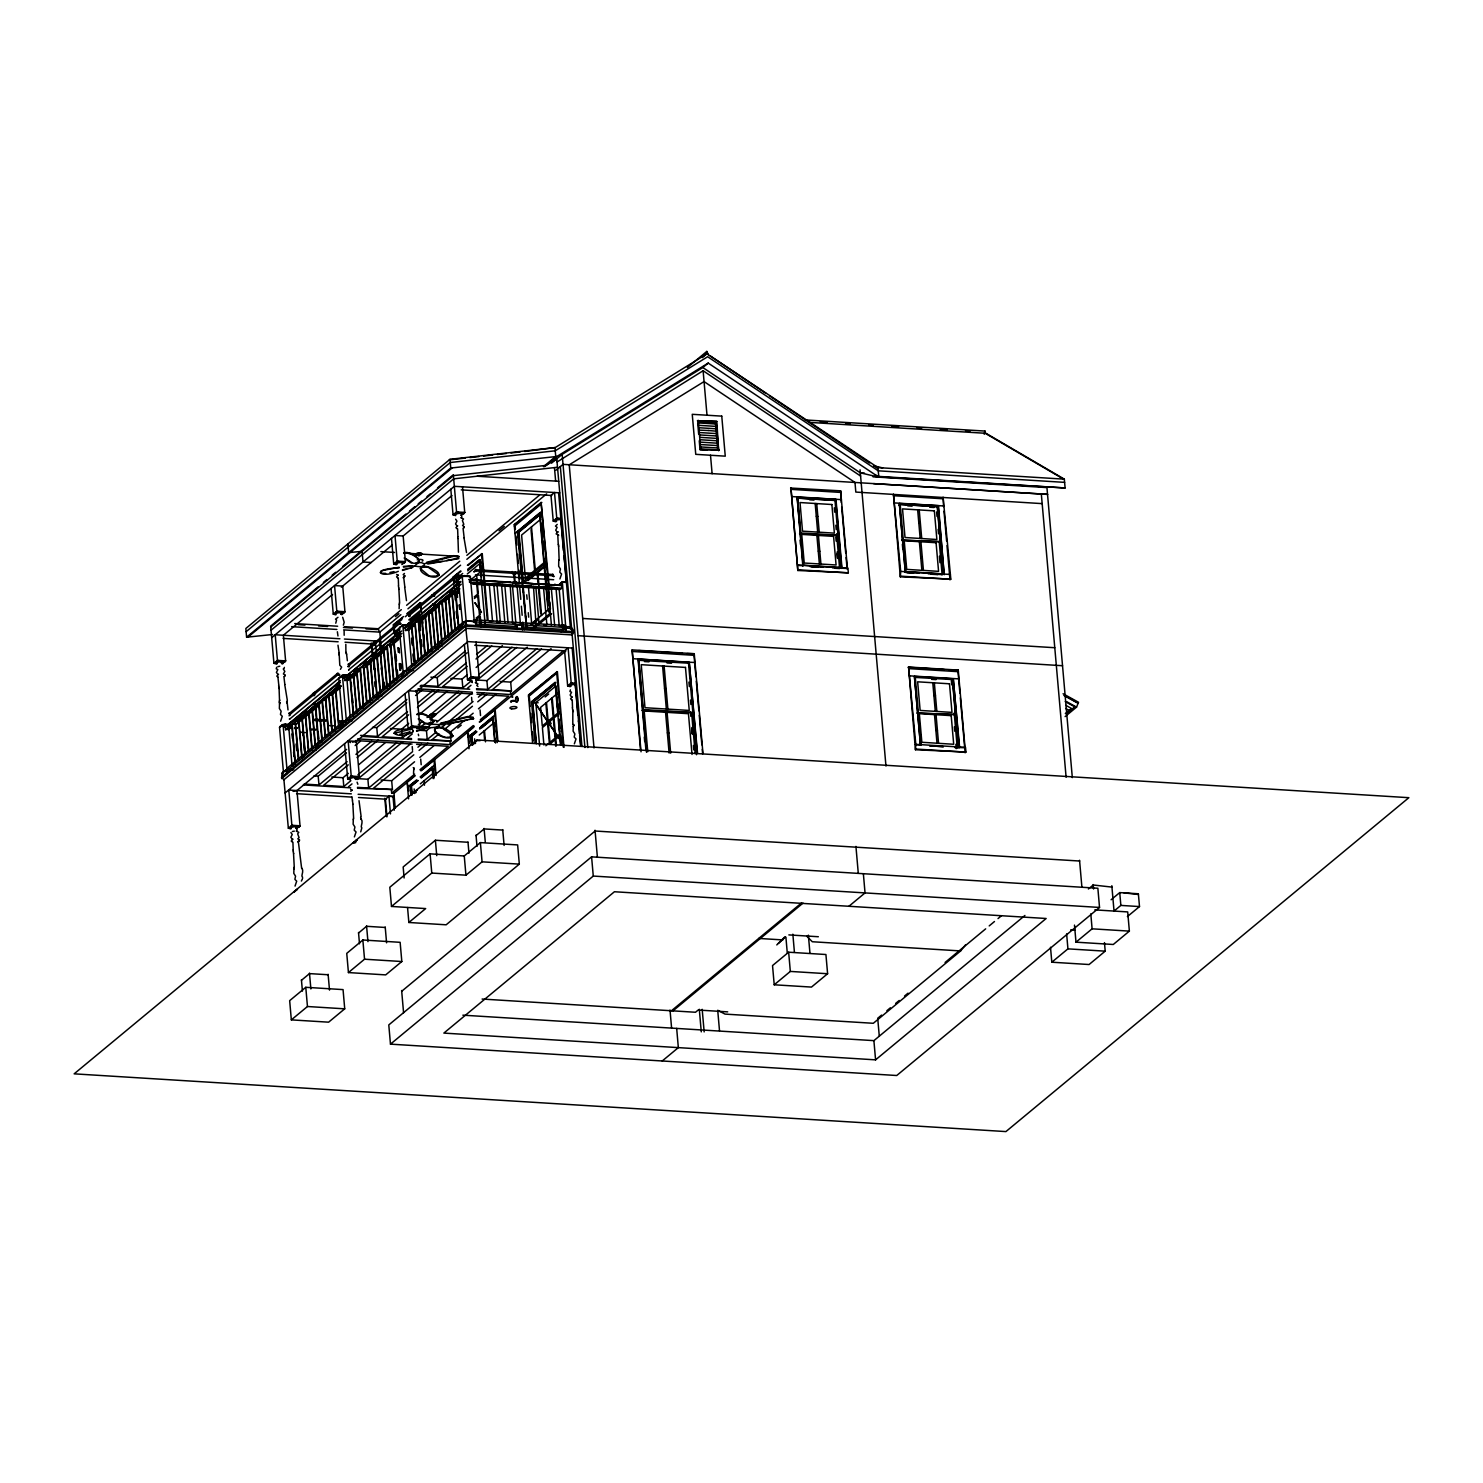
<?xml version="1.0" encoding="UTF-8"?>
<svg xmlns="http://www.w3.org/2000/svg" width="1483" height="1483" viewBox="0 0 1483 1483"><rect width="100%" height="100%" fill="white"/><g stroke="black" fill="none" stroke-linecap="round" stroke-linejoin="round"><path stroke-width="1.5" d="M475.45 574.866L553.678 579.723M474.69 626.104L476.358 625.752L476.006 621.748L466.014 620.71L465.866 625.103L462.844 627.606M566.691 631.814L566.043 631.313C563.503 622.137 577.758 628.143 572.178 634.928L581.948 746.338M400.447 623.583L399.965 623.731M434.408 595.888L432.739 595.999L434.241 593.015L435.075 594.757L432.035 594.794L434.037 595.758M294.376 720.293L295.84 719.959M314.618 695.453L313.599 694.934M338.791 675.117L339.718 674.654L337.827 675.043M338.865 682.94L339.996 682.755M399.409 624.009C395.998 620.32 404.062 624.232 399.372 624.25M430.348 715.103L433.221 713.972L435.168 714.954M434.297 721.498L432.665 721.48M458.062 575.701L459.118 575.2M473.318 580.539L476.692 580.576M473.93 571.678L475.005 571.548M514.953 581.892L514.657 573.773M512.247 697.14L512.692 697.121M553.011 585.006L556.385 585.062M553.678 576.739L554.327 576.238M288.017 709.931L287.239 703.146M347.374 660.751L346.577 653.966M424.249 727.245L426.622 727.041M426.214 726.874L424.842 727.541M438.523 727.449L437.485 727.152M563.911 555.995L564.133 557.256M578.351 720.886L578.555 722.165M280.621 721.183L282.271 716.289L280.435 714.435L281.14 711.284L279.36 708.466L279.527 703.813M295.043 886.092L296.693 881.18L294.876 879.345L295.562 876.193L293.801 873.376L293.949 868.723M354.381 836.913L356.05 832L354.215 830.165L354.919 827.013L353.139 824.196L353.306 819.543M559.907 578.945L561.575 574.032L559.74 572.197L560.426 569.046L558.665 566.228L558.757 560.129M574.347 743.836L576.016 738.942L574.181 737.107L574.866 733.937L573.105 731.138L573.272 726.466M335.77 623.212L336.567 619.968L335.529 619.153L337.976 617.299M410.791 565.764L411.514 566.321M515.862 699.494C517.159 691.949 519.421 704.462 515.991 701.033M289.315 719.051L290.112 718.699M339.144 678.435L338.606 678.232M348.839 670.131L348.931 669.574M408.789 619.913L458.785 579.204M458.228 579.167L462.603 624.009M296.044 718.514L296.878 718.625M282.196 777.314L281.863 773.31L286.868 769.158L286.738 773.551L282.196 777.314L283.197 772.217L286.979 769.251L293.764 769.658M343.055 726.874L346.077 724.371C348.709 715.01 340.126 724.223 341.553 728.134L341.201 724.13L346.225 719.978L352.435 720.441M401.986 678.046L401.633 674.042L406.657 669.908L406.527 674.283L401.986 678.046L402.987 672.948L406.768 669.982L413.553 670.39M461.343 628.866C459.007 623.435 473.207 615.89 460.991 624.862L461.343 628.866L462.585 623.713M515.287 701.478C515.602 699.383 508.354 700.829 511.19 702.145M564.319 559.592L564.801 563.744M578.759 724.483L579.241 728.635M797.817 570.492L790.94 487.759L797.817 570.492L848.332 572.772L847.924 568.156L798.188 565.023M900.311 576.831L900.737 571.437L950.381 574.459L950.825 579.111L900.311 576.831L893.433 494.099L900.682 571.363M915.437 749.749L915.864 744.355L965.507 747.358L965.952 752.029L915.437 749.749L908.56 667.016L958.24 670.094L965.044 747.747L954.7 747.395L959.316 747.654L953.291 678.806L914.418 676.433L920.498 745.245L914.418 676.433M579.593 735.383L580.65 745.448M566.246 580.947L565.931 581.744A3.392 1.094 -5 0 0 561.241 583.449M564.17 557.868L564.281 558.98M578.611 722.759L578.704 723.889M381.928 672.392L381.743 669.426M560.871 520.978L561.204 524.278M575.311 685.888L575.645 689.169M314.081 695.026L314.452 692.283L315.434 693.822L312.635 693.488L313.006 695.434M374.179 643.715C370.472 647.645 377.479 639.989 374.736 644.215L345.02 642.213M457.635 575.367C461.083 573.736 454.28 573.458 457.876 575.478M406.472 600.634L404.655 587.027M566.043 631.313L562.354 582.17L564.819 581.725M343.352 625.177L344.186 622.23L342.666 617.28M404.451 573.458L403.191 574.644L404.878 575.905L403.098 577.74M1065.109 716.604L1076.547 707.131L1078.53 702.275L1063.089 693.747M561.241 524.704L563.429 550.378M575.682 689.614L577.851 715.288M277.97 674.543L276.413 672.392L277.822 669.593L276.227 668.777L276.709 667.22M283.253 668.963L284.829 671.41L283.401 673.912L285.107 675.173L284.551 676.396L285.107 675.173M284.087 668.536L284.365 667.387M283.92 676.637L284.829 684.46M279.082 688.501L279.527 700.717M286.571 702.201L287.331 700.402L284.699 684.349M345.91 653.021L345.817 644.289M397.759 575.274L396.61 574.366M290.909 832.538L292.244 834.503L290.853 837.302L292.411 839.452M403.71 577.369L404.84 587.083M398.871 589.233L399.631 603.284M298.343 841.547L301.642 868.352M293.523 853.392L294.283 867.462M297.731 841.918L299.529 840.064L297.823 838.822L299.084 837.635L297.675 833.872L298.787 832.297L296.192 831.073M294.116 867.314L293.986 868.927M455.633 519.18L456.949 521.145L455.559 523.944L457.116 526.094M463.048 528.189L464.179 537.903M464.235 526.725L463.697 527.948L464.235 526.725L462.548 525.464L463.79 524.278L462.381 520.514L463.493 518.939L460.898 517.734M350.767 791.273L352.324 789.976M351.749 790.272L350.6 789.364M357.866 784.266L357.088 782.171M352.861 804.212L353.621 818.282M353.455 818.134L353.325 819.747M360.981 819.172L360.61 817.3M413.887 768.046L413.776 769.677M557.274 532.304L555.717 530.154L557.126 527.355L555.476 526.094L557.237 524.37M558.479 544.224L558.59 546.43M571.715 697.195L570.158 695.045L571.548 692.246L569.954 691.449L570.436 689.873M572.827 711.154L572.79 724.612M404.34 577.128L404.878 575.905M298.991 841.306L299.529 840.064M562.743 630.627L566.284 626.994L561.223 631.869M512.525 573.476L512.358 571.548L512.414 573.606M515.621 573.661L515.454 571.734L515.324 573.773M394.052 733.344L411.162 729.154M340.441 669.315L341.628 667.109L339.792 665.255L339.199 654.188M403.395 566.432L411.366 565.709A4.412 1.427 -5 0 1 412.737 566.747L410.791 568.008M458.859 558.59L428.124 563.966A4.412 1.427 -5 0 1 426.733 562.91L453.761 556.292L459.137 557.015M278.841 687.018L279.286 688.668M398.63 587.75L399.075 589.418M457.969 538.57L458.451 552.195M293.263 851.909L293.708 853.578M572.586 709.671L573.402 711.58M278.619 685.165L278.952 686.963M337.976 635.985L337.364 631.758M398.408 585.896L398.742 587.713M457.765 536.716L458.099 538.533M293.041 850.056L293.393 851.872M352.398 800.876L353.065 804.398M572.364 707.817L572.698 709.634M276.413 661.881L277.451 660.38L275.208 634.761L339.904 638.765M284.569 662.382L285.607 660.88L283.364 635.262L332.526 594.516M335.77 612.701L336.808 611.2L334.565 585.581L342.721 586.082L344.946 611.7L343.908 613.202M283.475 772.458L279.527 727.337L280.565 725.836M396.202 562.613L397.24 561.112L394.997 535.493L403.154 535.993L405.397 561.612L404.358 563.114M344.872 674.784L338.847 678.417L339.922 676.656M455.541 513.433L456.579 511.932L453.335 474.745L437.522 487.851M463.697 513.934L464.735 512.432L462.492 486.813M400.354 626.567L399.316 628.069L403.265 673.189M459.711 577.388L458.636 579.149M290.835 826.791L291.873 825.271L288.796 790.05L296.952 790.569L300.029 825.79L298.991 827.292M350.192 777.611L351.23 776.091L348.153 740.87L356.291 741.389L359.387 776.61L358.348 778.112M294.987 890.745L293.949 892.247L297.49 889.318L296.34 889.615M410.624 727.523L411.662 726.021L408.585 690.781L416.742 691.3L419.819 726.522L418.781 728.023M555.717 519.643L556.755 518.123L554.512 492.523L550.99 495.433L553.233 521.052L555.81 521.812M355.772 842.622L353.306 843.067L354.344 841.547M469.981 678.343L471.019 676.823L465.458 624.936L572.605 631.573M478.119 678.843L479.176 677.342L476.08 642.12M416.222 792.534L413.738 792.979L414.777 791.477M561.297 584.654L558.831 585.099L559.87 583.598M475.561 743.354L473.096 743.799L474.134 742.297M570.158 684.534L571.196 683.033L568.1 647.811L564.578 650.722L567.655 685.943L570.232 686.703M399.316 604.545L399.112 608.697M413.738 769.455L413.535 773.588M287.22 703.443L286.831 701.57M346.559 654.263L346.188 652.39M558.609 545.744L559.147 560.314M719.496 1030.611L717.716 1010.275L725.002 1014.094L873.302 1023.289L960.613 950.937L965.489 944.875M338.05 674.802C334.583 672.985 340.997 672.596 338.05 674.561M348.245 666.312L349.376 666.627M399.613 631.721L399.576 632.703M459.007 583.727L457.339 584.543L458.951 584.951M514.23 574.273L514.397 573.902M512.896 582.949L516.659 582.671L515.472 583.412M433.74 715.974L432.257 716.141M344.167 635.28L344.112 630.979M279.471 702.367L279.564 704.036M339.292 652.594L338.903 654.856M399.242 603.099L399.353 604.767M442.713 723.092L441.304 723.444L443.287 723M433.277 595.869L434.612 596.11M279.805 700.106L279.045 701.96L280.361 702.905M575.237 685.09L575.33 683.978M458.933 579L464.661 575.515M549.822 602.117L550.415 608.92C547.783 607.956 548.691 615.371 551.602 613.777L539.849 623.509M776.758 944.931L785.619 936.904M302.31 879.122L301.383 881.05M778.353 943.336L784.748 936.959M702.423 357.607L705.871 354.53L706.816 351.415L708.318 354.678L707.02 353.807L877.973 467.608L1064.331 479.157L1065.109 487.963L877.083 476.766L860.325 472.836L702.831 367.543L562.15 454.373L551.509 463.178M543.427 466.737L555.736 456.393L554.957 447.588L449.998 459.304L245.844 628.477L246.604 637.208L272.594 634.502M246.122 631.684L450.276 462.511L555.235 450.795L707.651 356.736L878.251 470.815L1064.609 482.364M246.604 637.208L450.758 468.035L556.904 456.467L708.207 363.094L877.584 476.34L1065.109 487.963M247.772 637.282L451.926 468.109M318.103 586.823L270.666 626.123L273.929 663.29L276.505 664.05M323.368 582.448L326.872 579.538M332.155 575.182L335.659 572.271M342.684 566.45L405.916 514.045M409.419 511.134L414.702 506.778M418.206 503.868L421.728 500.957M426.993 496.583L430.496 493.672M270.759 627.012L453.409 475.635L546.152 465.384L556.774 458.822L572.086 633.723M271.037 630.219L453.687 478.842L557.515 467.256M271.686 637.671L454.354 486.313L559.758 492.838M341.312 587.231L392.235 545.04M402.783 536.308L451.944 495.563M283.216 663.494L282.085 663.791L285.607 660.88L277.451 660.38L273.929 663.29L275.078 662.994M342.573 614.314L341.424 614.611L344.946 611.7L336.808 611.2L333.267 614.11L335.844 614.87M401.874 564.541L405.397 561.612L397.24 561.112L393.718 564.022L396.295 564.782M461.213 515.342L464.735 512.432L456.579 511.932L453.057 514.842L455.633 515.602M418.781 553.956L421.135 553.474L420.282 554.494M524.63 451.462L554.957 447.588M544.576 466.682L556.904 456.467M557.145 461.936L703.109 370.75L860.603 476.043M555.995 470.204L563.021 464.364L1047.554 494.395M687.352 367.543L706.816 351.415M344.408 626.66L378.276 628.755L401.318 609.661M406.62 605.268L459.767 561.223M466.848 555.346L539.478 495.174M395.405 616.631L398.927 613.721M499.029 530.766L504.294 526.409M400.892 614.666L379.815 632.129L343.63 629.886M407.918 608.846L460.601 565.19M546.652 493.876L466.848 559.313M702.831 367.543L708.207 363.094M399.891 628.922L394.126 633.686L393.347 624.881L403.432 616.539M406.787 613.758L420.227 602.636L421.988 614.036M519.384 583.486L514.23 524.722L541.091 502.459L549.025 584.265M402.523 617.985L393.347 624.881M407.565 613.814L410.921 611.033M414.276 608.234L420.987 602.673M514.23 524.722L523.406 517.808M526.762 515.027L541.87 502.515M393.496 626.493L401.893 619.542M405.248 616.743L420.356 604.23M454.261 588.417L453.26 576.961L460.323 571.122M467.367 565.283L482.253 553.641L488.055 620.079M514.379 526.317L541.239 504.053M289.333 713.342L337.512 673.412M348.672 664.162L398.871 622.563M409.123 614.073L457.302 574.143M455.8 575.552L461.083 571.159M468.146 565.32L482.253 553.641M290.223 714.25L338.421 674.32M349.58 665.07L399.78 623.472M410.012 614.982L458.395 575.311M456.56 585.915L455.967 579.019L462.677 573.458M467.72 569.268L479.472 559.536L485.312 626.289M480.251 559.592L468.498 569.324M467.683 570.862L479.973 560.667L481.178 574.384M279.527 727.337L285.533 723.964M289.982 718.829L338.606 678.398M405.304 624.695L402.838 625.14L348.598 669.853M410.124 620.45L420.987 611.441L420.227 602.636M515.009 533.528L541.87 511.264M410.791 620.487L419.411 613.424M467.275 573.958L481.326 562.317M526.669 629.293L517.363 531.581L539.515 513.211L548.061 610.866M407.473 624.083L419.151 614.518M522.943 582.467L518.438 532.137L540.034 514.341L548.024 605.824M406.305 625.492L409.623 622.749M412.923 620.005L419.541 614.537M540.424 514.36L518.92 532.175L523.239 581.41L525.557 581.54L545.392 565.116M339.514 682.532L284.662 727.3L340.441 680.641M401.689 630.998L344 678.12L399.112 632.036M461.046 581.818L404.451 628.032L460.231 581.373M306.462 710.357L287.276 726.262L284.625 726.892M336.122 685.795L339.607 682.903M353.733 671.187L357.292 668.24M362.631 663.828L366.19 660.88M371.51 656.45L375.069 653.502M380.408 649.091L383.967 646.143M389.306 641.713L392.865 638.765M396.424 635.818L399.984 632.87M421.005 615.426L407.065 626.994L404.414 627.624M448.923 592.31L452.408 589.418M285.44 727.356L285.644 729.747L339.718 684.942M344.779 678.157L345.001 680.567L401.912 633.408M405.23 628.088L405.434 630.479L461.25 584.228M285.644 729.747L293.374 723.611M298.825 759.667L295.414 721.924L296.526 721.164L298.584 721.368L301.846 758.592M296.86 720.719L338.717 686.036M345.001 680.567L388.416 644.845M391.975 641.898L399.094 636.003M409.66 627.235L456.764 588.213M540.739 519.217L521.59 535.066L525.371 578.092L544.502 562.242M286.386 729.395L288.722 729.543L292.207 726.651M297.434 722.314L320.124 703.517M325.148 736.921L322.089 701.885L320.958 702.645M323.609 700.625L341.053 686.166M360.517 670.038L348.06 680.363L345.743 680.215M365.856 665.626L387.193 647.941M392.532 643.511L401.43 636.151M413.738 625.937L408.511 630.275L405.434 630.479M455.596 591.235L420.709 620.154L418.558 619.875L421.858 657.581L422.97 656.784M469.666 580.038L562.02 585.47L469.666 580.038L469.499 582.318M296.507 724.205L317.436 706.853M331.395 695.286L340.126 688.075M352.435 677.861L355.994 674.913M364.892 667.535L371.992 661.64M375.551 658.693L382.67 652.798M389.788 646.903L398.667 639.544M419.782 622.044L426.752 616.261M430.255 613.369L437.225 607.585M444.196 601.82L459.897 588.807M470.945 579.686L475.987 575.515M481.864 570.64L476.655 574.959L478.286 593.571M560.834 518.383L556.755 518.123L553.233 521.052L554.364 520.755M474.245 596.908L477.619 594.127L476.71 583.783M474.393 598.502L477.748 595.721L479.472 615.334L476.117 618.114M497.194 622.026L493.82 584.728L494.933 583.968M716.808 421.413L697.492 420.801L716.808 421.413L718.662 450.776L716.141 421.969M504.85 622.471L501.588 585.21L502.7 584.45M343.982 721.072L288.165 767.323L288.332 769.325L344.167 723.074M404.414 670.983L347.504 718.143L347.689 720.145L404.599 672.985M463.771 621.803L407.955 668.054L408.122 670.056L463.938 623.805M292.095 765.228L295.006 764.116M296.192 761.706L295.358 762.41L292.17 724.779M304.089 756.608L302.069 756.849L303.181 756.052M318.956 742.964L321.885 741.852M333.119 731.1L332.285 731.805L328.985 694.1M363.743 705.852L364.762 705.018M372.363 700.013L370.361 700.254L371.473 699.457M374.55 696.769L373.716 697.473L370.528 659.842M377.183 694.73L378.184 693.896M415.982 662.438L415.147 663.142L411.848 625.437L413.887 625.641M424.249 617.225L422.025 617.169L425.213 654.8L426.325 654.003M440.655 643.418L438.634 643.659L441.656 642.584M448.83 635.354L449.831 634.52M514.657 623.12L512.617 622.953L510.189 584.988M375.737 697.585L378.091 695.638L381.984 695.879M435.631 647.96L437.986 646.013L441.86 646.254M465.458 624.936L281.455 777.407L283.92 779.761L288.351 828.2L290.928 828.96M281.566 778.612L465.569 626.141L572.716 632.778M476.247 619.709L479.602 616.928L480.362 625.566M283.92 779.761L466.589 628.384L572.178 634.928M523.239 581.41L544.724 563.596L544.335 559.11M527.911 580.65L545.503 566.061M533.491 586.434L536.012 624.436L539.108 624.25L535.808 586.582M285.07 792.96L467.924 641.601L573.346 648.127M699.253 440.766L700.013 449.627L719.329 450.22M346.651 749.378L297.026 790.495L351.323 793.85M355.512 742.038L406.898 699.438M415.759 692.098L465.384 650.981M313.951 775.906L318.196 776.184L346.355 752.845M355.141 745.56L360.425 741.185M372.53 727.374L376.775 727.634L406.731 702.794M415.555 695.49L422.599 689.651M430.83 677.156L437.207 677.546L467.052 652.817M558.831 585.099L562.354 582.17L566.432 582.43M304.089 784.062L318.975 784.989L347.115 761.65M355.92 754.365L371.751 741.24M360.554 735.383L377.535 736.439L407.51 711.599M418.095 702.849L433.944 689.688M420.987 685.294L437.986 686.351L466.07 663.086M476.599 654.355L487.128 645.624M556.774 587.88L544.409 587.861M514.953 626.141L516.622 624.751L522.072 625.084L522.479 629.886M348.264 764.857L323.628 785.267L343.815 786.528L350.859 780.688M357.051 757.572L378.165 740.073M408.641 714.825L382.206 736.736L402.394 737.978L409.438 732.139M417.464 707.521L438.616 689.984M467.219 666.275L442.638 686.648L462.826 687.89L471.613 680.623M475.987 659.008L491.781 645.921M561.668 585.748L561.89 588.139L560.203 589.53L472.799 584.117M331.821 777.018L343.036 777.722L348.32 773.347M358.886 764.598L385.265 742.723M390.4 728.487L401.615 729.173L408.678 723.333M419.244 714.565L447.458 691.189M450.851 678.398L462.066 679.084L467.33 674.728M476.099 667.461L502.422 645.643M524.166 629.737L527.522 626.938M530.877 624.158L549.34 608.864M536.753 619.987L531.804 624.102L536.865 619.987M533.398 623.639L536.902 620.802M296.507 828.7L300.029 825.79L291.873 825.271L288.351 828.2L289.5 827.903M355.846 779.52L359.387 776.61L351.23 776.091L347.708 779.02L350.285 779.78M410.717 729.692L408.14 728.932L411.662 726.021L419.819 726.522L417.353 726.967M476.692 677.787L479.176 677.342L471.019 676.823L467.497 679.752L470.055 680.512M531.303 628.959L534.659 626.178M538.014 623.398L549.767 613.665M533.139 629.089L536.494 626.308M357.885 774.849L396.61 742.779M418.262 724.835L421.784 721.906M427.067 717.531L458.803 691.226M478.62 674.802L511.969 647.163M348.468 786.806L351.99 783.895M357.273 779.52L403.024 741.611M412.33 733.881L407.046 738.274L411.533 738.553M419.392 728.042L424.676 723.667M429.959 719.274L461.695 692.987M467.497 688.186L471.001 685.276M476.265 680.919L516.64 647.459M356.68 778.556L367.895 779.261L410.124 744.262M419.745 730.303L426.474 730.711L429.996 727.801M437.04 721.943L472.298 692.728M475.691 679.937L486.906 680.623L527.281 647.181M357.44 787.362L368.655 788.066L412.645 751.603M417.928 747.228L421.45 744.318M418.262 738.96L427.234 739.516L436.058 732.213M441.341 727.838L444.863 724.909M448.385 721.999L473.077 701.533M478.36 697.158L483.643 692.783M476.469 688.742L487.685 689.428L536.827 648.701M413.794 754.81L373.327 788.344L392.439 789.531L391.679 780.725L414.554 761.78M419.077 750.435L427.864 743.15M438.949 733.974L431.905 739.813L451.017 740.999L450.239 732.194L464.346 720.497M444.233 729.58L453.057 722.277M456.579 719.366L472.447 706.205M477.73 701.83L486.535 694.526M541.48 648.998L492.337 689.725L511.45 690.911L510.69 682.106L551.064 648.646M419.819 757.405L433.907 745.727M467.868 717.587L473.17 713.193M478.453 708.818L496.082 694.211M457.709 728.079L461.25 725.15M357.533 788.27L392.439 789.531M418.373 739.869L451.017 740.999M476.544 689.651L511.45 690.911M391.438 790.365L391.679 793.164L414.665 774.126M419.967 769.733L448.237 746.301L416.593 744.336M357.588 738.886L450.257 744.633L473.262 725.558M480.344 719.681L508.688 696.213L477.044 694.248M476.784 692.45L510.69 694.545L563.596 650.703M395.201 808.013L394.2 796.593L388.954 796.278L385.432 799.189L386.97 816.799M408.585 798.855L407.084 781.782L413.794 776.221M420.523 770.659L434.723 759.574L436.113 775.479M469.017 748.767L467.516 731.712L474.245 726.132M479.269 721.961L495.155 709.486L497.936 741.315M391.679 793.164L394.015 793.312L415.277 775.702M421.283 770.715L473.763 727.226M480.047 722.017L565.913 650.87M407.565 787.399L416.742 779.798M420.152 776.962L434.426 765.135M468.016 737.311L475.468 731.119M480.585 726.892L494.877 715.047M420.838 777.018L432.758 767.119L420.931 777.018M493.209 717.031L479.565 728.338L493.301 717.049M417.724 780.54L411.013 786.009L411.922 795.24M420.931 777.796L432.591 768.213M476.506 731.823L471.446 735.92L472.354 745.152M479.713 729.08L493.042 718.124L495.044 741.185M418.113 780.559L411.495 786.046L412.089 792.83M421.413 777.815L431.331 769.603M476.896 731.842L471.928 735.957L472.725 745.004M481.845 727.745L493.431 718.143M420.319 783.84L433.314 773.088M479.231 735.03L493.746 723M564.022 747.395L557.386 671.651L528.411 694.989L532.582 742.723M529.19 695.026L557.386 671.651M528.541 696.584L556.755 673.208M353.306 843.067L356.828 840.138L355.679 840.435M413.738 792.979L417.261 790.05L416.13 790.365M473.096 743.799L476.618 740.87L475.468 741.185M535.159 743.261L531.526 701.848L555.031 682.365L560.463 744.503M555.81 682.421L531.526 701.848M536.308 743.576L532.712 702.404L555.458 683.478L532.712 702.404L536.216 743.576M555.143 686.592L535.826 702.608L539.627 746.06M545.169 696.936L548.691 694.025M557.423 693.469L552.214 697.77L553.845 716.382L559.054 712.081M575.274 683.274L571.196 683.033L567.655 685.943L568.805 685.647M702.961 753.383L694.248 653.725L632.129 649.888L640.526 750.083M559.202 713.675L553.993 717.994L555.699 737.607L559.165 734.734M832.519 567.859L847.423 568.49L840.62 490.836L841.287 502.57M638.839 660.157L646.848 751.64M796.797 497.176L835.967 499.308L841.992 568.137M545.855 745.764L549.322 742.89L547.616 723.278L542.407 727.597L543.927 745.022M550.137 743.928L555.18 739.757L555.736 746.227M559.313 736.328L555.847 739.201L556.403 745.671M468.016 842.27L435.39 840.249L403.172 866.962L404.118 877.973M408.863 922.482L446.142 924.799L519.328 864.126L517.641 844.921L480.381 842.604L464.253 855.969L430.089 853.856L389.807 887.242L391.493 906.447L425.658 908.578L408.863 922.482L407.547 907.54M687 653.577L694.248 653.725M301.475 980.282L309.521 973.608L328.169 974.757M358.552 932.992L366.598 926.3L385.246 927.468M476.062 835.596L484.125 828.923L502.756 830.072M391.493 906.447L431.775 873.061L465.94 875.174L482.068 861.827L519.328 864.126M689.243 662.475L697.529 753.049M688.538 663.235L696.547 754.717M305.776 987.307L289.667 1000.654L291.335 1019.878L328.614 1022.176L344.723 1008.829L343.055 989.606L305.776 987.307L307.463 1006.512L291.335 1019.878M362.853 940L346.744 953.365L348.431 972.57L385.691 974.887L401.819 961.522L400.132 942.317L362.853 940L364.54 959.204L348.431 972.57M899.347 503.497L905.353 572.327L899.347 503.497L938.461 505.647L944.189 574.737L938.164 505.888M898.976 505.351L900.181 504.331L937.46 506.648L943.299 573.921L906.02 571.622L900.181 504.331M899.977 504.517L937.46 506.648M940.296 541.647L902.016 540.164L940.296 541.647L937.237 506.815M401.689 991.274L595.109 831.018L1079.624 861.03M591.587 856.859L388.787 1024.92L390.474 1044.143L896.733 1075.509L1099.533 907.448L1097.865 888.243L591.587 856.859L593.274 876.064L390.474 1044.143M950.381 574.459L943.114 497.176L943.596 506.63M915.271 677.286L921.203 744.485M948.879 669.815L958.24 670.094M953.254 678.843L959.612 747.413M908.56 667.016L915.808 744.281M955.423 714.546L917.143 713.082L955.423 714.546L952.383 679.733M958.426 746.839L952.587 679.566L915.104 677.416M671.428 1010.776L801.487 902.999M672.967 1010.868L803.026 903.091M1065.332 713.545L1070.559 709.208M1065.61 708.466L1069.54 710.635L1074.786 707.317M1066.221 714.194L1074.953 706.946L1065.239 701.589M788.659 952.216L772.532 965.563L774.219 984.786L811.479 987.085L827.607 973.738L825.92 954.514L788.659 952.216L790.328 971.421L774.219 984.786M662.234 1060.975L678.343 1047.628L676.674 1028.405M848.925 906.261L865.034 892.914L863.366 873.709M878.029 1018.024L881.569 1015.095M886.853 1010.72L890.393 1007.791M895.676 1003.398L899.217 1000.487M904.5 996.094L908.041 993.165M945.079 962.467L985.676 928.84M989.198 925.911L994.481 921.518M998.022 918.589L1001.544 915.678M462.863 1015.169L873.895 1040.64L1024.92 915.474M875.582 1059.844L1046.145 918.496L614.425 891.746L443.862 1033.095L875.582 1059.844L873.895 1040.64M1088.392 889.003L1093.212 884.999L1111.935 887.094M1111.101 899.755L1119.739 892.599L1138.369 893.767L1139.5 906.576L1127.395 916.587M1050.502 947.266L1051.818 962.207L1067.927 948.86L1105.206 951.159L1104.464 942.613M1074.489 925.095L1075.991 942.168L1092.1 928.821L1129.379 931.12L1127.692 911.915L1094.806 909.876M1113.955 911.137L1120.851 905.409L1139.5 906.576M1105.206 951.159L1089.078 964.525L1051.818 962.207M1129.379 931.12L1113.27 944.486L1075.991 942.168M402.987 672.948L401.633 674.042L403.246 672.893M341.201 724.13L342.536 723.037M281.863 773.31L283.197 772.217M466.014 620.71L466.533 625.604M286.386 769.547L286.738 773.551L286.386 769.547L292.67 769.937M473.355 718.421L471.316 719.329M416.463 553.808L419.782 553.122M373.938 645.568L375.014 644.901M349.247 666.497L347.689 666.534L349.172 666.052M513.507 574.014L514.397 574.384M290.056 715.269L289 715.788M512.97 582.189L516.603 582.077L515.417 582.819M296.415 728.116L295.414 728.19M554.29 448.144L707.372 353.529M466.107 620.802L476.006 621.748M432.128 722.796C436.929 719.681 421.728 710.542 416.983 714.102M418.299 734.178L418.651 735.716M558.294 531.804L556.106 533.88L558.757 535.215M1069.54 710.635L1072.45 709.263M457.691 525.798L455.948 527.67L457.024 528.727M398.334 574.978L396.591 576.868L397.666 577.907M278.544 674.246L276.802 676.118L277.896 677.175M572.29 696.899L570.547 698.79L571.622 699.828M292.985 839.156L291.224 841.028L292.318 842.084M408.807 616.186L410.031 616.057M399.668 632.333L399.631 633.315M373.512 645.068L374.773 644.864M374.68 653.076L373.234 654.077L374.365 654.652M339.051 674.913L338.161 674.932M315.082 703.368L313.58 704.61M294.45 727.968L297.471 727.745M294.505 728.561L297.175 728.246M511.932 696.917L512.617 696.862M430.793 723L431.72 724.316C454.836 724.279 418.688 731.805 431.108 724.446M453.186 631.739L452.074 632.537L448.774 594.831L451.11 594.98M384.894 688.334L383.782 689.113L380.482 651.408M381.539 691.115L380.427 691.912L377.127 654.207L379.463 654.337M361.129 707.91L363.298 707.521M358.033 710.579L356.921 711.377L353.621 673.671M354.678 713.379L353.566 714.157L350.266 676.452L352.602 676.6M340.108 725.447L338.995 726.225L335.807 688.613M336.752 728.227L335.64 729.024L332.34 691.319L334.676 691.449M330.042 733.788L328.929 734.586L325.63 696.88L327.687 697.084M326.686 736.569L325.574 737.366L322.386 699.735M316.342 745.022L318.511 744.633L315.36 707.447L313.043 707.317M313.247 747.692L312.134 748.489L308.946 710.876M309.891 750.491L308.779 751.269L305.479 713.564L307.815 713.712M489.427 621.544L492.523 621.358L489.223 583.69M497.083 621.989L500.29 621.84L496.99 584.172M512.617 622.953L515.824 622.804L512.414 585.043M518.234 585.414L517.122 586.174L520.385 623.435L522.702 623.583M539.108 624.25L537.958 624.547M556.051 588.658L559.202 625.845L562.409 625.678L561.241 625.993M473.67 621.785L565.69 627.494L565.524 625.492L563.762 626.086L563.67 624.881L563.336 629.441L521.942 626.864M436.503 575.793C444.733 574.218 429.013 565.894 424.935 566.358A4.412 1.427 -5 0 0 421.376 567.099L420.171 568.397L429.236 575.942M454.206 514.545L453.057 514.842L450.813 489.223M394.849 563.725L393.718 564.022L391.475 538.403M461.046 576.275L470.333 576.479L474.282 621.599M469.203 576.776L470.333 576.479L467.775 575.719M334.416 613.814L333.267 614.11L331.043 588.491M561.204 582.485L562.354 582.17M401.689 625.455L408.956 625.529M341.257 675.544L348.524 675.618M375.236 669.204L374.087 669.5L373.531 663.105M281.918 724.724L289.166 724.798M468.628 679.455L467.497 679.752L464.401 644.53M405.063 693.71L408.14 728.932L409.289 728.635M348.839 778.723L347.708 779.02L344.612 743.799M458.117 558.257L446.624 560.537M458.062 575.219L459.081 575.738M474.208 571.344L474.022 571.863M408.956 616.149L409.568 616.613M400.67 624.158L399.613 624.269M553.826 584.988L556.718 585.025M409.66 624.158L408.437 625.622M349.209 674.246L347.745 675.581M338.736 683.07L337.549 683.793L338.699 684.201M294.598 719.793L295.877 719.7M289.871 723.426L288.406 724.761M428.828 562.798L426.844 562.743M343.963 677.712L346.614 677.082M417.038 714.732C421.784 711.173 436.984 720.33 432.183 723.426A4.412 1.427 -5 0 1 428.606 724.149L425.232 723.797L418.225 718.921M389.899 572.475L394.07 571.585M402.431 569.787L406.62 568.897M398.315 571.326C379.704 579.204 369.805 568.749 399.205 567.896M402.486 570.436L412.793 567.396A4.412 1.427 -5 0 0 411.421 566.339L403.45 567.062M399.78 734.233L410.235 731.99M416.501 730.656L426.807 727.615A4.412 1.427 -5 0 0 425.436 726.559L421.71 726.466M412.385 732.194C398.334 740.573 382.113 729.766 408.974 728.932M416.575 731.286L426.863 728.246A4.412 1.427 -5 0 0 425.491 727.208L417.52 727.931M472.576 583.486L473.596 582.652M479.417 583.004L478.397 583.839M456.338 588.566L458.655 588.714M452.964 591.346L455.3 591.495L458.562 628.718M454.465 592.18L452.13 592.051L455.429 629.756L458.451 628.681M449.609 594.127L451.944 594.275L455.003 629.311M446.253 596.908L448.589 597.056L451.648 632.092M503.645 585.414L504.758 584.654L508.057 622.322M442.898 599.688L445.234 599.836L448.478 637.06M439.543 602.487L441.878 602.617L444.937 637.653M526.002 585.896L525.001 586.73M436.187 605.268L438.505 605.398L441.582 640.434M432.832 608.049L435.149 608.197L438.412 645.42M541.536 586.86L540.516 587.694M429.477 610.829L431.794 610.977L435.057 648.201M430.96 611.663L428.735 611.608L432.035 649.276M549.285 587.342L548.172 588.084L551.435 625.363M426.103 613.61L428.439 613.758L431.701 650.981L428.568 652.001L425.269 614.296M422.748 616.39L425.083 616.539L428.142 651.575M419.392 619.171L421.728 619.319M416.037 621.952L418.373 622.1L421.617 659.323M412.682 624.732L415.018 624.881L418.076 659.916M409.327 627.513L411.644 627.661L414.721 662.697M398.111 636.8L400.447 636.949M394.756 639.599L397.092 639.729M391.401 642.38L393.737 642.51L396.795 677.546M277.933 666.627L279.786 666.238M388.045 645.161L390.363 645.309L393.625 682.532M384.69 647.941L387.007 648.09L390.27 685.313L387.248 686.388L383.837 648.627M386.173 648.775L383.949 648.72M381.335 650.722L383.652 650.87L386.915 688.093M377.961 653.502L380.297 653.651L383.356 688.687M374.606 656.283L376.942 656.431M376.107 657.117L373.772 656.988L377.071 694.693M367.895 661.844L370.231 661.993L373.29 697.029M364.54 664.625L366.876 664.773L369.934 699.809M361.185 667.424L363.502 667.554L366.579 702.59M357.829 670.205L360.147 670.335L363.409 707.558M354.474 672.985L356.791 673.134L359.868 708.151M351.1 675.766L353.436 675.914L356.699 713.138M347.745 678.547L350.081 678.695L353.343 715.918M349.247 679.381L346.911 679.251L350.21 716.938M336.548 687.834L338.865 687.982M333.193 690.615L335.51 690.763L338.773 727.986M329.819 693.395L332.155 693.543L335.418 730.767M331.321 694.229L329.096 694.174M326.464 696.176L328.8 696.324L331.858 731.36M323.109 698.956L325.444 699.105L328.503 734.141M319.753 701.737L321.978 701.811M316.398 704.536L318.734 704.666L321.792 739.702M309.687 710.097L312.005 710.246L315.082 745.263M306.332 712.878L308.649 713.026L311.912 750.25M302.958 715.659L305.294 715.807L308.353 750.843M299.603 718.439L301.939 718.588L304.997 753.624M292.892 724.001L295.228 724.149L298.287 759.185M289.537 726.781L291.873 726.93L294.932 761.965M352.398 742.186L356.291 741.389M293.059 791.366L296.952 790.569M292.373 831.518L294.32 831.129M416.167 562.91L417.038 563.577M411.588 566.024L414.647 566.043C433.555 569.491 420.023 556.607 414.888 566.209M427.085 562.91L424.601 563.688M422.451 566.321L424.453 566.58L423.582 567.248M422.729 567.118L424.435 566.747L423.415 566.302M430.237 723.76L431.646 723.519M440.933 723.593L442.675 723.704M441.155 723.778L438.671 724.557M426.4 726.874L428.958 727.059M436.521 727.171L437.411 727.838M399.149 567.248L381.298 570.77L380.334 572.66M442.379 561.353L428.068 563.318A4.412 1.427 -5 0 1 426.678 562.279L453.705 555.643L459.081 556.366M447.959 723.852L467.071 720.163M462.27 512.877L464.735 512.432M402.913 562.057L405.397 561.612M342.48 612.145L344.946 611.7M283.142 661.325L285.607 660.88M356.902 777.055L359.387 776.61M297.564 826.235L300.029 825.79M404.099 552.955C408.715 550.174 422.859 559.462 418.058 561.927A4.412 1.427 -5 0 1 417.298 562.205M404.155 553.604C408.77 550.805 422.915 560.111 418.113 562.576A4.412 1.427 -5 0 1 414.536 563.299L411.162 562.928L404.155 558.053M435.316 576.071L429.736 576.183M419.04 556.088L418.818 556.106M458.951 583.116L457.302 583.764L458.896 584.358M514.62 581.892L513.489 574.255M409.975 624.121L408.715 625.103M374.365 652.891L375.347 652.78M339.31 682.588L337.512 683.033L338.643 683.607M314.377 695.508L313.339 695.546M289.889 723.203L288.221 724.019L289.834 724.427M442.638 723.389L441.526 723.685M425.324 654.837L427.234 654.559M412.904 665.125L414.795 664.847M394.979 679.974L396.888 679.696M368.118 702.238L370.008 701.96M560.741 585.229L561.983 585.062M385.71 573.383L381.706 573.272M449.312 459.86L465.291 458.08M469.851 457.561L478.99 456.542M483.551 456.041L492.671 455.021M497.25 454.521L506.37 453.501M510.931 452.982L520.07 451.963M362.074 551.324L348.672 552.621L347.912 543.89M446.809 737.255C460.119 737.663 445.882 726.707 439.005 727.226A4.412 1.427 -5 0 0 435.446 727.949C431.275 730.637 442.101 736.921 445.623 737.273M475.431 579.074C468.795 581.114 480.807 579.278 475.524 579.315M434.779 603.544L432.61 604.23L433.74 604.786M435.261 603.544L433.852 604.044L435.316 604.137M339.181 682.384L340.145 682.365M314.989 702.794L313.525 704.017M315.082 703.035L314.062 703.257L315.045 703.405M430.051 723.166L428.995 722.962M474.671 620.246L476.988 620.395M475.32 682.643L477.934 683.848L476.803 685.424L477.989 686.536M375.829 652.798L373.178 653.484L374.309 654.04M349.191 675.247L347.578 674.672L350.655 674.042M432.591 716.752C427.808 714.417 439.228 715.77 432.332 716.901M698.901 422.952L715.918 424.008M699.105 425.343L716.122 426.4M699.327 427.753L716.326 428.809M699.531 430.144L708.262 430.515M699.735 432.554L716.752 433.611M699.957 434.945L716.956 436.002M700.161 437.355L717.179 438.412M700.365 439.765L717.383 440.803M700.588 442.156L717.587 443.213M700.792 444.566L717.809 445.604M700.996 446.958L718.013 448.014M805.158 419.93L985.009 431.071L985.213 433.277L809.996 422.414M820.247 421.802L827.162 422.229M845.607 423.378L850.222 423.656M868.667 424.805L873.283 425.083M891.728 426.233L898.642 426.659M917.087 427.808L921.703 428.086M940.148 429.236L947.062 429.662M965.507 430.812L970.123 431.09M698.345 421.654L715.436 422.711L717.809 449.924L700.736 448.867M700.013 449.627L707.484 450.091M860.325 472.836L864.459 473.096M873.024 476.822L1046.942 487.592L1072.32 777.611M873.617 483.625L1047.536 494.358M790.587 488.037L840.62 490.836M1042.178 503.627L855.821 492.078L854.987 482.457L704.054 381.594L569.231 464.809L594.016 747.97M791.069 489.353L840.768 492.43M893.563 495.711L943.262 498.789M477.137 476.228L558.739 481.289M791.7 496.564L841.399 499.641M894.193 502.904L943.892 505.981M834.744 500.475L797.483 498.158L800.523 532.99L837.802 535.289L799.522 533.824M809.625 499.808L814.019 500.086M907.744 505.888L912.119 506.166M929.656 507.242L934.049 507.52M461.232 489.872L551.695 495.489M816.28 516.288L817.837 516.399M918.793 522.646L920.331 522.739M818.264 551.157L819.802 551.25M920.758 557.497L922.315 557.608M797.724 565.394L803.156 565.746L797.131 496.898L802.822 566.024M809.681 566.45L823.417 567.248M905.316 572.364L919.071 573.179M928.154 573.791L941.909 574.607M811.127 566.784L817.708 567.192M835.244 568.267L839.619 568.545L836.579 533.732M907.04 572.735L913.621 573.142M931.157 574.218L937.738 574.625M798.614 569.824L848.295 572.901M901.108 576.183L950.788 579.26M380.853 551.602L394.515 552.455M403.617 553.011L458.303 556.403M371.176 562.502L363.02 562.001L362 550.434M475.654 569.694L552.714 574.477M475.617 570.955L552.696 575.738M453.26 576.961L454.447 581.596M468.721 579.538L484.83 580.539M489.427 580.817L510.133 582.096M514.731 582.393L533.12 583.523M537.736 583.801L558.424 585.099M471.798 582.467L483.31 583.171M492.504 583.746L508.613 584.747M515.509 585.173L531.618 586.174M538.514 586.601L554.623 587.583M469.87 582.448L561.89 588.139M473.096 583.431L488.111 584.45M491.503 584.58L511.413 585.878M514.508 586.007L532.898 587.138M437.392 606.158L435.446 606.046L438.634 643.659M582.689 618.448L1054.784 647.719M473.503 619.783L565.524 625.492M545.725 625.029L543.668 624.881L546.875 624.714L543.464 586.971M565.764 628.106L572.16 628.514M475.932 624.028L517.326 626.586M526.836 628.199L523.239 587.027M578.018 635.688L1062.532 665.719M410.531 628.421L408.585 628.291L411.773 665.923M294.728 623.564L337.642 626.234M298.194 624.677L304.979 625.103M318.548 625.937L327.595 626.512M343.426 627.494L352.472 628.051M366.041 628.885L377.349 629.589M291.613 626.66L336.845 629.459M638.691 650.592L657.099 651.723M661.696 652.019L682.402 653.299M908.226 667.294L944.356 669.537M632.277 651.482L694.378 655.338M908.69 668.611L958.389 671.688M395.961 640.489L393.922 640.285L397.222 677.991M474.745 645.253L565.208 650.852M344.427 639.043L380.612 641.286M632.907 658.693L695.008 662.549M909.32 675.822L959.019 678.899M688.575 663.198L638.672 660.287L642.992 709.523L692.672 712.6L641.972 710.357M283.142 638.394L338.143 641.787M644.438 661.548L648.961 661.826M667.035 662.957L671.558 663.235M931.639 679.344L936.014 679.622M371.529 659.008L373.586 659.212L376.645 694.248M933.919 695.564L935.458 695.657M369.1 662.753L367.061 662.549L370.361 700.254M412.459 670.668L406.175 670.279L407.176 674.784M664.532 688.427L666.089 688.52M500.068 681.439L510.69 682.106M420.041 686.147L469.759 689.224M418.021 688.798L472.28 692.172M416.019 690.466L472.521 693.97M339.181 685.832L341.109 685.943M532.619 702.404L538.144 702.757M935.884 730.415L937.441 730.507M915.345 744.67L920.776 745.004M312.301 708.095L314.248 708.207M667.35 732.88L668.907 732.973M916.234 749.082L965.934 752.159M345.743 720.367L352.027 720.757M314.656 719.255L325.982 719.959M339.588 720.812L344.112 721.09M300.827 719.329L298.769 719.144L302.069 756.849M314.618 720.534L325.963 721.239M339.551 722.073L344.093 722.351M408.14 728.932L412.218 729.191M328.911 725.595L333.49 725.762M290.742 727.69L288.814 727.56L292.003 765.191M311.541 729.098L316.139 729.376M311.226 729.766L315.842 730.062M300.864 732.305L305.461 732.602M361.871 736.365L411.588 739.442M325.871 734.567L330.468 734.845M355.568 740.555L412.07 744.058M291.873 765.562L293.43 765.654M381.057 780.077L391.679 780.725M407.084 781.782L408.659 790.921M303.292 784.915L350.748 787.844M358.107 794.276L394.293 796.519L394.015 793.312M296.563 793.683L351.656 797.094M358.534 797.52L386.081 799.226M593.274 876.064L1099.533 907.448M1070.633 929.915L1075.027 930.175M788.845 934.902L818.338 936.737M758.721 938.424L782.802 939.925M960.613 950.937L812.295 941.742L806.882 936.311M790.328 971.421L827.607 973.738M364.54 959.204L401.819 961.522M727.69 1011.869L698.178 1010.034L695.49 1012.259L482.105 999.041M307.463 1006.512L344.723 1008.829M708.225 430.496L716.549 431.201M1124.04 892.877L1138.425 894.49M434.741 603.766L432.665 604.823L433.796 605.398M442.935 724.297L442.138 724.167A4.412 1.427 -5 0 1 440.748 723.129L467.775 716.511L473.151 717.216M396.721 734.307L394.07 733.121M873.635 465.792L882.645 467.905M515.046 700.699L510.653 701.663M411.773 562.483L405.841 558.646M556.755 518.123L559.332 518.883M456.579 511.932L459.155 512.673M397.24 561.112L399.817 561.853M336.808 611.2L339.385 611.941M571.196 683.033L573.773 683.793M471.019 676.823L473.596 677.583M277.451 660.38L280.027 661.121M411.662 726.021L414.239 726.763M351.23 776.091L353.807 776.851M291.873 825.271L294.45 826.031M458.785 626.975L455.596 589.344M445.363 638.098L442.175 600.467M390.604 683.589L387.304 645.939M322.219 740.147L319.03 702.516M560.815 520.181L560.389 519.606A3.188 1.02 -5 0 0 556.644 520.199A3.188 1.02 -5 0 0 556.588 521.46M1064.349 695.36L1075.935 701.756M1064.09 695.564L1078.104 703.313M1066.518 701.607L1076.547 707.131M1065.962 705.407L1071.894 708.689M985.379 432.962L1064.331 479.157M1063.552 479.12L984.601 432.925L984.156 434.148L985.009 431.071M875.415 475.172L878.752 476.414L877.973 467.608M710.227 355.957L765.932 393.366M769.77 395.942L869.631 463.011M873.468 465.588L877.306 468.165M414.054 768.194L413.256 767.601M419.93 719.496L425.176 723.148L428.55 723.519A4.412 1.427 -5 0 0 431.368 723.055M557.793 535.029L558.257 544.724M461.454 517.919L461.788 516.269M551.231 587.453L554.642 625.196M457.617 528.819L457.913 536.605M445.53 597.686L448.719 635.317M572.234 699.92L572.531 707.706M438.82 603.247L442.008 640.878M398.278 577.999L398.575 585.785M432.091 608.827L435.279 646.44M574.106 725.576L573.68 724.446L573.291 726.689M415.203 622.656L418.503 660.361M390.678 643.159L393.866 680.771M363.817 665.404L367.005 703.035M360.443 668.184L363.632 705.815M339.199 653.373L337.976 645.198M315.675 705.296L318.864 742.927M348.153 740.87L350.451 742.594M302.569 731.267L303.07 735.735M296.748 831.277L297.082 829.627M292.911 842.177L293.208 849.944M278.785 685.035L277.896 676.823M352.565 800.764L351.786 796.668M361.018 818.857C363.91 821.767 359.813 827.051 361.833 827.866L360.721 831.87M301.661 868.037C304.553 870.947 300.474 876.231 302.476 877.046L302.606 878.455M338.81 678.25L343.018 725.521M464.012 537.847L466.515 552.547M475.023 602.747L481.456 612.127M474.986 602.951L481.382 612.516M560.889 740.851L535.159 703.053L560.796 740.962M548.821 719.885L551.25 723.778M566.209 580.557L564.838 564.263M379.37 631.814L378.276 628.755M474.523 621.247L476.358 625.752M579.464 733.974L579.278 729.154M1119.739 892.599L1120.851 905.409M1111.824 885.722L1113.955 910.228M1093.175 884.572L1093.564 889.021M1090.802 913.88L1092.1 928.821M1079.55 860.27L1081.886 887.001M1041.326 494.006L1066.11 777.24M1066.629 933.901L1067.927 948.86M943.985 511.209L946.599 540.98M946.988 545.559L949.991 579.909M957.907 670.372L959.909 693.284M960.317 697.863L965.136 752.826M936.626 512.006L936.996 516.362M938.146 529.412L938.517 533.769M939.258 542.259L942.131 574.903M951.363 680.567L951.752 684.924M954.199 712.989L957.258 747.803M939.406 556.144L939.981 562.669M954.348 726.874L954.718 731.23M955.868 744.299L956.238 748.637M919.219 509.93L921.722 538.551M934.346 682.847L936.848 711.469M920.924 541.796L923.427 570.399M936.051 714.695L938.554 743.317M917.662 509.837L920.164 538.459M932.788 682.755L935.291 711.377M919.367 541.684L921.87 570.306M934.494 714.602L936.996 743.224M902.368 544.298L902.758 548.654M860.047 469.814L885.963 766.062M841.695 507.149L845.699 552.955M846.107 557.534L847.108 568.99M835.671 499.549L841.64 568.415M834.317 507.835L834.688 512.191M835.837 525.242L836.227 529.598M835.763 536.735L836.152 541.091M837.098 551.973L837.673 558.498M837.079 553.826L837.469 558.312M877.732 1018.469L879.289 1036.283M855.932 846.404L858.268 873.135M816.725 503.59L819.228 532.193M818.431 535.437L820.933 564.059M815.168 503.479L817.671 532.1M816.873 535.344L819.376 563.966M800.079 540.127L800.449 544.465M808.365 935.143L809.959 953.217M792.849 934.179L794.425 952.253M785.934 937.478L787.306 953.309M703.109 370.75L707.002 415.221M710.505 455.244L712.118 473.744M698.178 420.245L700.699 449.071M697.696 423.026L698.66 434.111M693.914 654.003L695.898 676.73M696.287 681.272L698.882 710.783M699.272 715.325L701.867 744.855M702.256 749.397L702.645 753.939M697.232 753.29L689.28 662.438L638.339 659.027L646.477 752.141M688.928 682.106L689.317 686.592M690.503 700.013L690.893 704.481M691.653 713.267L695.175 753.549M690.448 711.877L690.837 716.345M691.819 727.541L692.413 734.252M693.395 745.448L693.784 749.916M691.801 729.228L692.19 733.788M692.023 754.458L688.446 713.694L644.197 710.95L647.756 751.714M702.182 1009.311L704.165 1031.908M699.309 1009.274L701.274 1031.871M664.124 666.108L667.888 709.134M667.09 712.359L670.668 753.16M662.586 665.997L666.349 709.041M665.552 712.266L669.111 753.049M670.019 1010.034L671.577 1027.849M638.042 659.268L645.939 750.157M644.308 737.051L644.697 741.519M632.129 649.888L641.045 751.807M562.15 454.373L587.806 747.599M595.035 830.239L597.371 856.97M560.333 466.607L584.914 747.525M558.59 492.764L570.51 629.107M572.178 648.052L580.78 746.264M554.457 467.608L555.643 481.085M559.221 589.604L562.78 630.219M556.607 671.614L563.206 747.024M541.091 502.459L548.228 583.95M548.617 588.491L549.414 597.575M556.218 687.018L556.811 693.914M557.627 703.127L558.424 712.341M559.035 719.236L559.832 728.45M560.444 735.346L561.241 744.559M558.35 715.51L555.754 685.776L558.257 715.51M558.943 719.236L559.74 731.527M560.352 735.346L560.945 745.245M541.202 523.314L541.981 532.267M542.759 541.221L543.538 550.174M558.646 720.089L560.852 745.245M540.201 513.248L540.591 517.789M541.184 524.611L542.129 535.066M542.574 540.516L543.575 551.861M544.168 558.683L545.058 567.767M545.559 574.57L546.56 585.933M547.153 592.755L548.043 601.838M537.81 572.438L541.573 615.464M537.143 572.994L538.144 584.45M538.533 589.029L540.702 613.777M531.507 526.854L535.27 569.898M531.025 529.653L534.603 570.454M528.504 587.435L531.674 623.676M526.725 594.813L527.114 599.28M528.282 612.72L528.671 617.188M518.03 531.618L519.124 542.982M519.421 547.524L520.514 558.887M520.811 563.41L522.109 577.054M522.405 581.577L523.499 592.94M523.796 597.482L525.093 611.126M525.39 615.649L526.076 622.471M532.823 708.781L535.437 738.701M515.009 524.76L515.417 529.301M516.01 536.123L516.807 545.206M517.586 554.29L518.383 563.373M518.976 570.176L519.773 579.26M519.773 588.028L520.774 599.392M521.367 606.195L522.164 615.297M522.758 622.1L523.351 628.922M529.394 697.325L530.191 706.501M530.784 713.397L531.6 722.573M532.397 731.749L533.194 740.925M516.622 624.751L517.048 629.552M510.449 691.745L510.69 694.545M481.474 553.585L487.277 620.024M494.377 709.449L497.287 742.557M480.455 561.89L481.252 571.085M479.88 560.667L481.289 576.665M493.82 722.666L494.618 731.731M495.211 738.515L495.6 743.039M493.802 723.908L494.599 733.084M502.718 829.609L504.109 845.421M492.523 716.993L494.729 742.204M486.906 680.623L487.685 689.428M478.416 595.165L480.14 614.778M480.27 616.372L481.215 627.161M484.515 730.656L485.497 741.852M483.847 731.212L484.626 740.165M480.047 709.931L480.529 715.529M476.21 681.179L476.395 683.2M472.095 680.994L472.243 682.588L471.872 681.531M462.195 575.96L466.144 621.08M484.088 828.441L485.275 842.01M471.575 697.399L471.891 701.107M449.998 459.304L450.758 468.035M474.597 738.849L475.005 743.428M471.742 742.279L471.038 735.401L476.154 731.156L470.371 735.364L471.168 744.522M457.543 584.154L457.042 579.575L457.45 584.154M480.381 842.604L482.068 861.827M457.172 592.829L457.58 597.427M468.498 734.029L469.295 743.113M454.669 592.996L455.262 599.874M456.263 611.33L456.875 618.207M476.024 835.133L477.007 846.422M462.066 679.084L462.826 687.89M467.998 842.103L468.962 853.207M464.253 855.969L465.94 875.174M450.016 741.834L450.257 744.633M437.986 646.013L438.264 649.202M437.207 677.546L437.986 686.351M422.377 618.578L422.785 623.12M423.767 634.464L424.175 639.006M425.158 650.37L425.565 654.911M421.58 618.244L424.768 654.596M433.944 759.537L435.242 774.293M432.98 768.231L433.777 777.277M420.115 622.508L420.505 627.049M432.962 769.417L433.87 778.594M419.856 623.657L420.449 630.516M421.246 639.655L421.951 646.532M432.498 768.194L433.407 777.426M418.632 613.387L419.04 617.929M419.429 622.471L420.023 629.274M421.024 640.637L421.413 645.179M432.091 767.082L433.092 778.538M426.474 730.711L427.234 739.516M435.39 840.249L436.743 855.654M412.181 639.192L412.571 643.696M413.553 654.985L414.146 661.752M411.607 638.246L412.2 644.957M412.978 654.022L413.59 660.899M424.064 780.725L424.472 785.211M430.089 853.856L431.775 873.061M420.69 759.111L421.191 764.709M402.838 625.14L406.787 670.26M412.218 746.579L412.552 750.287M414.165 788.937L414.573 793.516M400.781 663.68L401.189 668.147M398.964 648.331L399.465 652.909M400.373 664.328L400.855 668.907M397.648 636.337L396.48 631.739L396.869 636.281M398.556 647.682L399.038 652.242M399.947 663.587L400.632 670.409M411.495 794.666L410.606 785.489L415.722 781.244L409.92 785.452L410.717 794.61M397.87 647.645L398.26 652.186M399.261 663.55L399.854 670.353M394.33 627.216L395.127 636.3M395.924 654.133L396.517 660.955M397.314 670.038L397.907 676.841M401.615 729.173L402.394 737.978M379.778 631.665L381.224 648.108M384.19 682.199L384.598 686.74M379.463 641.212L380.204 649.758M393.032 796.519L394.237 810.219M381.261 668.054L381.539 670.112M382.892 685.647L383.226 689.354M376.311 651.63L375.384 640.971L371.844 643.882L372.974 656.691M376.682 655.912L380.204 693.655M388.954 796.278L390.492 813.889M378.091 695.638L378.369 698.845M371.232 642.992L372.437 656.765M374.643 681.995L375.032 686.592M384.801 798.243L386.414 816.503M401.633 990.514L403.58 1012.796M376.775 727.634L377.535 736.439M385.209 926.986L386.581 942.817M367.895 779.261L368.655 788.066M356.977 670.891L360.276 708.596M351.156 682.514L351.545 687.018M352.528 698.289L352.917 702.812M361.148 816.725L359.016 800.69M366.561 925.837L367.951 941.649M342.406 675.228L346.355 720.349M358.515 932.51L359.498 943.818M343.036 777.722L343.815 786.528M318.215 732.324L318.789 738.905M318.474 748.47L318.196 745.263L315.842 747.21L316.12 750.417M312.209 708.003L315.49 745.708M318.196 776.184L318.975 784.989M328.114 974.294L329.504 990.106M302.124 716.345L305.424 754.05M303.83 744.503L304.423 751.084M296.081 744.021L296.656 750.602M292.003 733.937L292.392 738.46M293.578 751.992L293.968 756.497M309.484 973.145L310.874 988.957M283.049 724.408L286.998 769.529M301.42 979.818L302.421 991.107M277.284 663.698A3.188 1.02 -5 0 1 277.951 662.215A3.188 1.02 -5 0 1 282.382 662.067A3.188 1.02 -5 0 1 281.733 663.568M281.937 725.688A3.392 1.094 -5 0 1 286.645 724.186M336.029 614.073A3.188 1.02 -5 0 1 339.644 612.646A3.188 1.02 -5 0 1 342.091 613.888M341.275 676.508A3.392 1.094 -5 0 1 341.535 675.933M342.629 675.395A3.392 1.094 -5 0 1 347.356 675.247M291.113 828.163A3.188 1.02 -5 0 1 295.525 826.754A3.188 1.02 -5 0 1 296.155 828.478M350.451 778.983A3.188 1.02 -5 0 1 354.066 777.555A3.188 1.02 -5 0 1 356.532 778.797M355.716 841.417A3.392 1.094 -5 0 1 357.051 840.305M455.819 514.805A3.188 1.02 -5 0 1 460.231 513.396A3.188 1.02 -5 0 1 460.861 515.12M461.065 577.239A3.392 1.094 -5 0 1 463.178 575.923A3.392 1.094 -5 0 1 467.145 575.979M397.073 564.43A3.188 1.02 -5 0 1 399.261 562.632A3.188 1.02 -5 0 1 402.542 563.8M401.726 626.419A3.392 1.094 -5 0 1 403.839 625.103A3.392 1.094 -5 0 1 407.806 625.159M470.853 680.159A3.188 1.02 -5 0 1 473.04 678.343A3.188 1.02 -5 0 1 476.303 679.529M475.505 742.149A3.392 1.094 -5 0 1 476.84 741.037M478.471 740.703A3.392 1.094 -5 0 1 480.195 740.647M411.495 729.339A3.188 1.02 -5 0 1 413.683 727.541A3.188 1.02 -5 0 1 416.964 728.709M571.029 686.351A3.188 1.02 -5 0 1 571.085 685.109A3.188 1.02 -5 0 1 574.829 684.497M515.546 699.42A2.892 1.168 -86.5 0 1 517.252 696.713A2.892 1.168 -86.5 0 1 517.493 701.311A2.892 1.168 -86.5 0 1 515.621 700.866M415.907 554.549A3.096 1.001 -5 0 1 417.409 553.159A3.096 1.001 -5 0 1 421.413 553.215A3.096 1.001 -5 0 1 420.616 554.605M417.205 559.888A3.633 1.168 -5 0 1 421.969 559.647A3.633 1.168 -5 0 1 422.21 561.167M429.996 715.399A3.096 1.001 -5 0 1 433.314 713.786A3.096 1.001 -5 0 1 435.279 715.232M434.704 715.473A3.096 1.001 -5 0 1 434 715.64M430.941 715.751A3.096 1.001 -5 0 1 430.385 715.603M430.608 721.016A3.633 1.168 -5 0 1 435.298 720.367A3.633 1.168 -5 0 1 436.762 721.72M346.225 719.978L346.077 724.371L346.225 719.978M288.907 713.397C290.205 717.271 291.799 710.932 288.907 713.397M348.245 664.217C349.654 668.091 351.026 661.733 348.245 664.217M408.696 614.129C410.012 618.003 411.551 611.645 408.696 614.129M416.389 555.143L421.394 554.772L416.389 555.143M554.253 584.599L555.513 584.506L554.308 584.543M475.264 569.991C475.598 573.606 476.673 567.359 475.264 569.991M552.288 574.903C552.658 578.574 553.66 572.141 552.288 574.903M281.585 663.216L281.232 662.308L281.585 663.216M340.923 614.036L340.571 613.128L340.923 614.036M296.007 828.126L295.655 827.199L296.007 828.126M355.345 778.946L354.993 778.019L355.345 778.946M412.756 730.174L412.886 731.768L412.756 730.174M439.042 574.996C434.964 581.317 416.26 571.975 421.432 567.729A4.412 1.427 -5 0 1 424.991 567.007L428.383 567.377L439.042 574.996M453.112 735.846C449.034 742.186 430.348 732.824 435.501 728.579A4.412 1.427 -5 0 1 439.061 727.856L442.453 728.227L453.112 735.846M473.615 718.662L442.194 724.816A4.412 1.427 -5 0 1 440.803 723.76L467.831 717.142L473.615 718.662M477.081 739.943L74.15 1073.84L1005.919 1131.585L1408.85 797.687L477.081 739.943M545.837 703.072L540.628 707.372L542.259 725.984L547.468 721.683L545.837 703.072M551.546 698.326L546.504 702.516L548.135 721.127L553.178 716.938L551.546 698.326M797.687 497.991L803.526 565.264L840.842 567.544L834.966 500.29L797.65 498.028M553.326 718.551L548.284 722.722L549.989 742.334L555.031 738.163L553.326 718.551M462.325 623.768L460.991 624.862L462.325 623.768M721.758 416.13L692.246 414.313L695.749 454.336L725.261 456.171L721.758 416.13M831.87 504.517L800.023 502.552L802.525 531.174L834.373 533.139L831.87 504.517M934.364 510.875L902.517 508.891L905.019 537.513L936.867 539.497L934.364 510.875M833.576 536.383L801.728 534.399L804.231 563.021L836.078 564.986L833.576 536.383M936.07 542.722L904.222 540.757L906.725 569.379L938.572 571.344L936.07 542.722M685.48 667.424L641.231 664.681L644.994 707.706L689.243 710.45L685.48 667.424M949.491 683.793L917.643 681.809L920.146 710.431L951.993 712.396L949.491 683.793M951.196 715.64L919.349 713.675L921.851 742.279L953.699 744.262L951.196 715.64M943.336 746.653L929.619 745.819L943.281 746.691M458.34 593.311L457.95 588.732L458.247 593.311M459.749 609.328L459.341 604.749L459.656 609.309M511.709 708.837A3.522 1.131 -5 0 0 516.918 707.41A3.522 1.131 -5 0 0 511.616 706.872A3.522 1.131 -5 0 0 511.709 708.837"/></g></svg>
